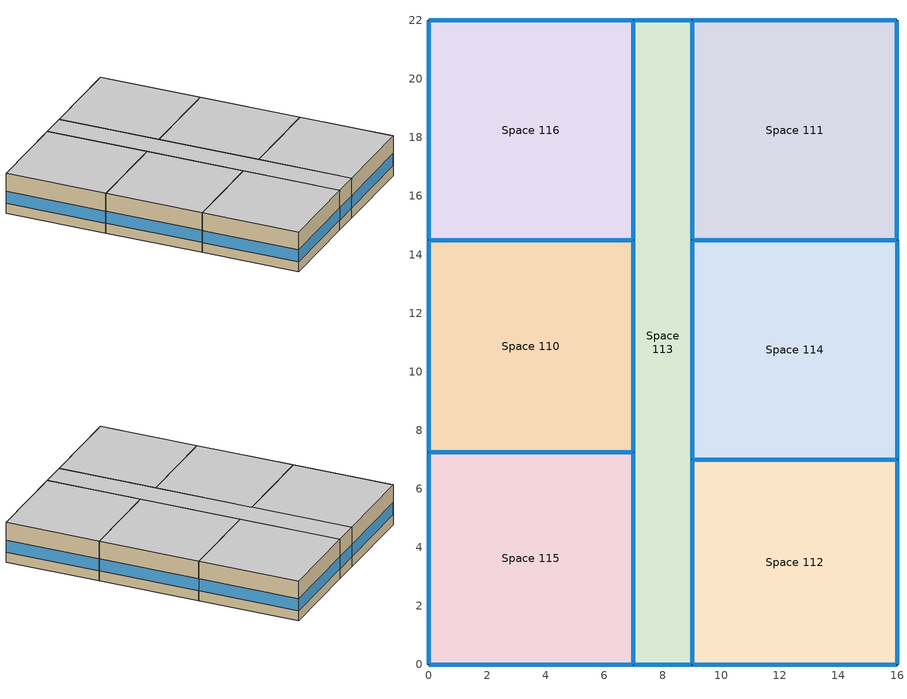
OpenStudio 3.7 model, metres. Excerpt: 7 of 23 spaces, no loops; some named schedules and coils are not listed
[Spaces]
Space 110
 floor adiabatic: 7,14.5 7,7.25 0,7.25 0,14.5 z21.05
 wall outside (Surface 62 c tbd): 0,14.5 0,7.25 z21.05:24.1
 wall outside (Surface 63 c tbd): 7,14.5 0,14.5 z21.05:24.1
 wall outside (Surface 64 c tbd): 7,7.25 7,14.5 z21.05:24.1
 wall outside (Surface 65 c tbd): 0,7.25 7,7.25 z21.05:24.1
 window: 0,14.47 0,7.28 / 6.97,14.5 0.03,14.5 / 7,7.28 7,14.47 / 0.03,7.25 6.97,7.25 z21.81:22.73
 ceiling adiabatic: 7,7.25 7,14.5 0,14.5 0,7.25 z24.1
Space 111
 floor adiabatic: 16,22 16,14.5 9,14.5 9,22 z21.05
 wall outside (Surface 68 c tbd): 9,22 9,14.5 z21.05:24.1
 wall outside (Surface 69 c tbd): 16,22 9,22 z21.05:24.1
 wall outside (Surface 70 c tbd): 16,14.5 16,22 z21.05:24.1
 wall outside (Surface 71 c tbd): 9,14.5 16,14.5 z21.05:24.1
 window: 9,21.97 9,14.53 / 15.97,22 9.03,22 / 16,14.53 16,21.97 / 9.03,14.5 15.97,14.5 z21.81:22.73
 ceiling adiabatic: 16,14.5 16,22 9,22 9,14.5 z24.1
Space 112
 floor adiabatic: 9,7 16,7 16,0 9,0 z21.05
 wall outside (Surface 74 c tbd): 16,0 16,7 z21.05:24.1
 wall outside (Surface 75 c tbd): 9,0 16,0 z21.05:24.1
 wall outside (Surface 76 c tbd): 9,7 9,0 z21.05:24.1
 wall outside (Surface 77 c tbd): 16,7 9,7 z21.05:24.1
 window: 16,0.03 16,6.97 / 9.03,0 15.97,0 / 9,6.97 9,0.03 / 15.97,7 9.03,7 z21.81:22.73
 ceiling adiabatic: 16,0 16,7 9,7 9,0 z24.1
Space 113
 floor adiabatic: 9,22 9,0 7,0 7,22 z21.05
 wall outside (Surface 80 c tbd): 9,22 7,22 z21.05:24.1
 wall outside (Surface 81 c tbd): 9,14.5 9,22 z21.05:24.1
 wall outside (Surface 82 c tbd): 9,7 9,14.5 z21.05:24.1
 wall outside (Surface 83 c tbd): 9,0 9,7 z21.05:24.1
 wall outside (Surface 84 c tbd): 7,0 9,0 z21.05:24.1
 wall outside (Surface 85 c tbd): 7,7.25 7,0 z21.05:24.1
 wall outside (Surface 86 c tbd): 7,14.5 7,7.25 z21.05:24.1
 wall outside (Surface 87 c tbd): 7,22 7,14.5 z21.05:24.1
 window: 8.97,22 7.03,22 / 7.03,0 8.97,0 z21.81:22.75; 9,14.53 9,21.97 / 9,7.03 9,14.47 / 9,0.03 9,6.97 / 7,7.22 7,0.03 / 7,14.47 7,7.28 / 7,21.97 7,14.53 z21.81:22.73
 ceiling adiabatic: 9,0 9,22 7,22 7,0 z24.1
Space 114
 floor adiabatic: 16,14.5 16,7 9,7 9,14.5 z21.05
 wall outside (Surface 90 c tbd): 16,7 16,14.5 z21.05:24.1
 wall outside (Surface 91 c tbd): 9,7 16,7 z21.05:24.1
 wall outside (Surface 92 c tbd): 9,14.5 9,7 z21.05:24.1
 wall outside (Surface 93 c tbd): 16,14.5 9,14.5 z21.05:24.1
 window: 16,7.03 16,14.47 / 9.03,7 15.97,7 / 9,14.47 9,7.03 / 15.97,14.5 9.03,14.5 z21.81:22.73
 ceiling adiabatic: 16,7 16,14.5 9,14.5 9,7 z24.1
Space 115
 floor adiabatic: 7,7.25 7,0 0,0 0,7.25 z21.05
 wall outside (Surface 96 c tbd): 7,0 7,7.25 z21.05:24.1
 wall outside (Surface 97 c tbd): 0,0 7,0 z21.05:24.1
 wall outside (Surface 98 c tbd): 0,7.25 0,0 z21.05:24.1
 wall outside (Surface 99 c tbd): 7,7.25 0,7.25 z21.05:24.1
 window: 7,0.03 7,7.22 / 0.03,0 6.97,0 / 0,7.22 0,0.03 / 6.97,7.25 0.03,7.25 z21.81:22.73
 ceiling adiabatic: 7,0 7,7.25 0,7.25 0,0 z24.1
Space 116
 floor adiabatic: 7,22 7,14.5 0,14.5 0,22 z21.05
 wall outside (Surface 102 c tbd): 0,22 0,14.5 z21.05:24.1
 wall outside (Surface 103 c tbd): 7,22 0,22 z21.05:24.1
 wall outside (Surface 104 c tbd): 7,14.5 7,22 z21.05:24.1
 wall outside (Surface 105 c tbd): 0,14.5 7,14.5 z21.05:24.1
 window: 0,21.97 0,14.53 / 6.97,22 0.03,22 / 7,14.53 7,21.97 / 0.03,14.5 6.97,14.5 z21.81:22.73
 ceiling adiabatic: 7,14.5 7,22 0,22 0,14.5 z24.1
[ClimateZones]
Climate Zone Institution Name 1=ASHRAE; Climate Zone Document Name 1=ANSI/ASHRAE Standard 169; Climate Zone Document Year 1=2006; Climate Zone Value 1=6A; Climate Zone Institution Name 2=CEC; Climate Zone Document Name 2=California Climate Zone Descriptions; Climate Zone Document Year 2=1995; Climate Zone Value 2=6
[Building]
Building 1
[Site]
Montreal Int'l: Latitude {deg}=45.47; Longitude {deg}=-73.75; Time Zone {hr}=-5; Elevation {m}=36
[SizingPeriod:DesignDay] Barometric Pressure {Pa}=100893; Rain Indicator=No; Snow Indicator=No; Day of Month=21; Daylight Saving Time Indicator=No; Dry-Bulb Temperature Range Modifier Type=DefaultMultipliers
Name | Maximum Dry-Bulb Temperature {C} | Daily Dry-Bulb Temperature Range {deltaC} | Wind Speed {m/s} | Wind Direction {deg} | Sky Clearness | Month | Day Type | Humidity Condition Type | Wetbulb or DewPoint at Maximum Dry-Bulb {C} | Solar Model Indicator | ASHRAE Clear Sky Optical Depth for Beam Irradiance | ASHRAE Clear Sky Optical Depth for Diffuse Irradiance
Montreal Int'l Ann Htg 99.6% Condns DB | -23.7 | 0 | 3.9 | 260 | 0 | 1 | WinterDesignDay | Wetbulb | -23.7 | ASHRAEClearSky
Montreal Int'l Ann Hum_n 99.6% Condns DP=>MCDB | -23 | 0 | 3.9 | 260 | 0 | 1 | WinterDesignDay | Dewpoint | -30.5 | ASHRAEClearSky
Montreal Int'l Ann Htg Wind 99.6% Condns WS=>MCDB | -5.3 | 0 | 12.9 | 260 | 0 | 1 | WinterDesignDay | Wetbulb | -5.3 | ASHRAEClearSky
Montreal Int'l Ann Clg .4% Condns DB=>MWB | 30 | 9.3 | 4.9 | 220 |  | 7 | SummerDesignDay | Wetbulb | 22.1 | ASHRAETau | 0.465 | 1.966
[Material] Thermal Absorptance=0.9
Name | Roughness | Thickness {m} | Conductivity {W/m-K} | Density {kg/m3} | Specific Heat {J/kg-K} | Solar Absorptance | Visible Absorptance
G05 25mm wood 1 | MediumSmooth | 0.0254 | 0.15 | 608 | 1630 | 0.5 | 0.5
4 in. Normalweight Concrete Floor 2 | MediumRough | 0.1016 | 2.31 | 2322 | 832 | 0.7 | 0.7
Generic Brick | MediumRough | 0.1 | 0.9 | 1920 | 790 | 0.65 | 0.65
Generic LW Concrete | MediumRough | 0.1 | 0.53 | 1280 | 840 | 0.8 | 0.8
Generic Wall Air Gap | Smooth | 0.1 | 0.667 | 1.28 | 1000 | 0.7 | 0.7
Generic Gypsum Board | MediumSmooth | 0.0127 | 0.16 | 800 | 1090 | 0.5 | 0.5
Roof Membrane 1 | VeryRough | 0.0095 | 0.16 | 1121.29 | 1460 | 0.7 | 0.7
Metal Roof Surface 2; F08 Metal surface 1 | Smooth | 0.0008 | 45.28 | 7824 | 500 | 0.7 | 0.7
100mm Normalweight concrete floor | MediumRough | 0.1016 | 2.31045 | 2322 | 832.557 | 0.7 | 0.7
G01 13mm gypsum board | Smooth | 0.0127 | 0.160031 | 800.001 | 1090.73 | 0.7 | 0.5
Generic HW Concrete | MediumRough | 0.2 | 1.95 | 2240 | 900 | 0.8 | 0.8
Generic Ceiling Air Gap | Smooth | 0.1 | 0.556 | 1.28 | 1000 | 0.7 | 0.7
Generic Acoustic Tile | MediumSmooth | 0.02 | 0.06 | 368 | 590 | 0.2 | 0.2
[Material:NoMass] Roughness=Smooth; Thermal Absorptance=0.9; Solar Absorptance=0.7
Name | Thermal Resistance {m2-K/W} | Visible Absorptance
Typical Carpet Pad 4; CP02 CARPET PAD 1 | 0.21648 | 0.8
Typical Insulation R1.76 GBC | 1.76 | 0.7
Typical Insulation R-1.2 Pre1980roof | 2.73841 | 0.7
Typical Insulation U=0.459 | 2.17 | 0.7
Typical Insulation R1.5 ground Pre1980 | 1.5 | 0.7
Typical Insulation R-2.17 1 | 0.381975 | 0.7
Surface 102 m tbd; Surface 70 m tbd | 0.609431 | 0.7
Surface 103 m tbd; Surface 69 m tbd; Surface 74 m tbd; Surface 75 m tbd; Surface 97 m tbd | 0.605851 | 0.7
Surface 104 m tbd; Surface 105 m tbd; Surface 63 m tbd; Surface 64 m tbd; Surface 65 m tbd; Surface 68 m tbd; Surface 71 m tbd; Surface 76 m tbd; Surface 77 m tbd; Surface 81 m tbd; Surface 82 m tbd; Surface 83 m tbd; Surface 85 m tbd; Surface 86 m tbd; Surface 87 m tbd; Surface 91 m tbd; Surface 92 m tbd; Surface 93 m tbd; Surface 96 m tbd; Surface 99 m tbd | 1.24606 | 0.7
Surface 62 m tbd | 0.640282 | 0.7
Surface 80 m tbd; Surface 84 m tbd | 0.58359 | 0.7
Surface 90 m tbd | 0.641057 | 0.7
Surface 98 m tbd | 0.607698 | 0.7
[DefaultConstructionSet]
Zone Pre1980 6A: Default Exterior Surface Constructions=Default Surface Constructions 1696; Default Interior Surface Constructions=Default Surface Constructions 1697; Default Ground Contact Surface Constructions=Default Surface Constructions 1698; Default Exterior SubSurface Constructions=Default Sub Surface Constructions 1122; Default Interior SubSurface Constructions=Default Sub Surface Constructions 1123; Interior Partition Construction=Typical Interior Partition 4; Adiabatic Surface Construction=Generic Interior Floor
[Construction]
Typical Interior Partition 4; Typical Interior Door 4: G05 25mm wood 1
Typical Insulated Exterior Mass Floor 1: 4 in. Normalweight Concrete Floor 2, Typical Carpet Pad 4
Generic Exterior Wall pre1980 6A: Generic Brick, Generic LW Concrete, Typical Insulation R1.76 GBC, Generic Wall Air Gap, Generic Gypsum Board
Typical IEAD Roof pre1980: Roof Membrane 1, Typical Insulation R-1.2 Pre1980roof, Metal Roof Surface 2
Typical Interior Floor: 100mm Normalweight concrete floor, CP02 CARPET PAD 1
Typical Interior Wall: G01 13mm gypsum board, G01 13mm gypsum board
Typical Interior Ceiling: CP02 CARPET PAD 1, 100mm Normalweight concrete floor
Generic Ground Slab 6A 19802010: Typical Insulation U=0.459, Generic HW Concrete
Generic Ground Slab 6A pre1980: Typical Insulation R1.5 ground Pre1980, Generic HW Concrete
Customized Fenestration: u=3.36: Fenestration U=3.32 0.66 1
Typical Insulated Metal Door 2: F08 Metal surface 1, Typical Insulation R-2.17 1
U 0.88 SHGC 0.16 Sgl Ref-A-L Clr 6mm 1: REF A CLEAR LO 6MM 1
Typical Overhead Door 1: Typical Insulation R-2.17 1
Typical Interior Window: Clear 3mm 1
Generic Interior Ceiling: Generic LW Concrete, Generic Ceiling Air Gap, Generic Acoustic Tile
Generic Interior Floor: Generic Acoustic Tile, Generic Ceiling Air Gap, Generic LW Concrete
Surface 102 c tbd: Generic Brick, Generic LW Concrete, Surface 102 m tbd, Generic Wall Air Gap, Generic Gypsum Board
Surface 103 c tbd: Generic Brick, Generic LW Concrete, Surface 103 m tbd, Generic Wall Air Gap, Generic Gypsum Board
Surface 104 c tbd: Generic Brick, Generic LW Concrete, Surface 104 m tbd, Generic Wall Air Gap, Generic Gypsum Board
Surface 105 c tbd: Generic Brick, Generic LW Concrete, Surface 105 m tbd, Generic Wall Air Gap, Generic Gypsum Board
Surface 62 c tbd: Generic Brick, Generic LW Concrete, Surface 62 m tbd, Generic Wall Air Gap, Generic Gypsum Board
Surface 63 c tbd: Generic Brick, Generic LW Concrete, Surface 63 m tbd, Generic Wall Air Gap, Generic Gypsum Board
Surface 64 c tbd: Generic Brick, Generic LW Concrete, Surface 64 m tbd, Generic Wall Air Gap, Generic Gypsum Board
Surface 65 c tbd: Generic Brick, Generic LW Concrete, Surface 65 m tbd, Generic Wall Air Gap, Generic Gypsum Board
Surface 68 c tbd: Generic Brick, Generic LW Concrete, Surface 68 m tbd, Generic Wall Air Gap, Generic Gypsum Board
Surface 69 c tbd: Generic Brick, Generic LW Concrete, Surface 69 m tbd, Generic Wall Air Gap, Generic Gypsum Board
Surface 70 c tbd: Generic Brick, Generic LW Concrete, Surface 70 m tbd, Generic Wall Air Gap, Generic Gypsum Board
Surface 71 c tbd: Generic Brick, Generic LW Concrete, Surface 71 m tbd, Generic Wall Air Gap, Generic Gypsum Board
Surface 74 c tbd: Generic Brick, Generic LW Concrete, Surface 74 m tbd, Generic Wall Air Gap, Generic Gypsum Board
Surface 75 c tbd: Generic Brick, Generic LW Concrete, Surface 75 m tbd, Generic Wall Air Gap, Generic Gypsum Board
Surface 76 c tbd: Generic Brick, Generic LW Concrete, Surface 76 m tbd, Generic Wall Air Gap, Generic Gypsum Board
Surface 77 c tbd: Generic Brick, Generic LW Concrete, Surface 77 m tbd, Generic Wall Air Gap, Generic Gypsum Board
Surface 80 c tbd: Generic Brick, Generic LW Concrete, Surface 80 m tbd, Generic Wall Air Gap, Generic Gypsum Board
Surface 81 c tbd: Generic Brick, Generic LW Concrete, Surface 81 m tbd, Generic Wall Air Gap, Generic Gypsum Board
Surface 82 c tbd: Generic Brick, Generic LW Concrete, Surface 82 m tbd, Generic Wall Air Gap, Generic Gypsum Board
Surface 83 c tbd: Generic Brick, Generic LW Concrete, Surface 83 m tbd, Generic Wall Air Gap, Generic Gypsum Board
Surface 84 c tbd: Generic Brick, Generic LW Concrete, Surface 84 m tbd, Generic Wall Air Gap, Generic Gypsum Board
Surface 85 c tbd: Generic Brick, Generic LW Concrete, Surface 85 m tbd, Generic Wall Air Gap, Generic Gypsum Board
Surface 86 c tbd: Generic Brick, Generic LW Concrete, Surface 86 m tbd, Generic Wall Air Gap, Generic Gypsum Board
Surface 87 c tbd: Generic Brick, Generic LW Concrete, Surface 87 m tbd, Generic Wall Air Gap, Generic Gypsum Board
Surface 90 c tbd: Generic Brick, Generic LW Concrete, Surface 90 m tbd, Generic Wall Air Gap, Generic Gypsum Board
Surface 91 c tbd: Generic Brick, Generic LW Concrete, Surface 91 m tbd, Generic Wall Air Gap, Generic Gypsum Board
Surface 92 c tbd: Generic Brick, Generic LW Concrete, Surface 92 m tbd, Generic Wall Air Gap, Generic Gypsum Board
Surface 93 c tbd: Generic Brick, Generic LW Concrete, Surface 93 m tbd, Generic Wall Air Gap, Generic Gypsum Board
Surface 96 c tbd: Generic Brick, Generic LW Concrete, Surface 96 m tbd, Generic Wall Air Gap, Generic Gypsum Board
Surface 97 c tbd: Generic Brick, Generic LW Concrete, Surface 97 m tbd, Generic Wall Air Gap, Generic Gypsum Board
Surface 98 c tbd: Generic Brick, Generic LW Concrete, Surface 98 m tbd, Generic Wall Air Gap, Generic Gypsum Board
Surface 99 c tbd: Generic Brick, Generic LW Concrete, Surface 99 m tbd, Generic Wall Air Gap, Generic Gypsum Board
[WindowMaterial:SimpleGlazingSystem]
Fenestration U=3.32 0.66 1: U-Factor {W/m2-K}=3.32; Solar Heat Gain Coefficient=0.66; Visible Transmittance=0.21
[WindowMaterial:Glazing] Optical Data Type=SpectralAverage; Infrared Transmittance at Normal Incidence=0; Front Side Infrared Hemispherical Emissivity=0.84; Conductivity {W/m-K}=0.9; Dirt Correction Factor for Solar and Visible Transmittance=1; Solar Diffusing=No
Name | Thickness {m} | Solar Transmittance at Normal Incidence | Front Side Solar Reflectance at Normal Incidence | Back Side Solar Reflectance at Normal Incidence | Visible Transmittance at Normal Incidence | Front Side Visible Reflectance at Normal Incidence | Back Side Visible Reflectance at Normal Incidence | Back Side Infrared Hemispherical Emissivity
REF A CLEAR LO 6MM 1 | 0.006 | 0.066 | 0.341 | 0.493 | 0.08 | 0.41 | 0.37 | 0.4
Clear 3mm 1 | 0.003 | 0.837 | 0.075 | 0.075 | 0.898 | 0.081 | 0.081 | 0.84
[DefaultSurfaceConstructions]
Name | Floor Construction | Wall Construction | Roof Ceiling Construction
Default Surface Constructions 1696 | Typical Insulated Exterior Mass Floor 1 | Generic Exterior Wall pre1980 6A | Typical IEAD Roof pre1980
Default Surface Constructions 1697 | Typical Interior Floor | Typical Interior Wall | Typical Interior Ceiling
Default Surface Constructions 1698 | Generic Ground Slab 6A 19802010 | Generic Ground Slab 6A pre1980 | Generic Interior Ceiling
[DefaultSubSurfaceConstructions]
Name | Fixed Window Construction | Operable Window Construction | Door Construction | Glass Door Construction | Overhead Door Construction | Tubular Daylight Dome Construction | Tubular Daylight Diffuser Construction
Default Sub Surface Constructions 1122 | Customized Fenestration: u=3.36 | Customized Fenestration: u=3.36 | Typical Insulated Metal Door 2 | U 0.88 SHGC 0.16 Sgl Ref-A-L Clr 6mm 1 | Typical Overhead Door 1 | Typical Interior Window | Typical Interior Window
Default Sub Surface Constructions 1123 | Typical Interior Window | Typical Interior Window | Typical Interior Door 4
[People:Definition]
MidriseApartment Apartment People Definition: Number of People Calculation Method=People/Area; People per Space Floor Area {person/m2}=0.0283091; Fraction Radiant=0.3
[ElectricEquipment:Definition]
MidriseApartment Apartment Elec Equip Definition: Design Level Calculation Method=Watts/Area; Watts per Space Floor Area {W/m2}=8.15; Fraction Latent=0; Fraction Radiant=0.5; Fraction Lost=0
[ThermostatSetpoint:DualSetpoint] Heating Setpoint Temperature Schedule=NECB-G-Thermostat Setpoint-Heating; Cooling Setpoint Temperature Schedule=NECB-G-Thermostat Setpoint-Cooling 1
Thermostat Setpoint Dual Setpoint 4; Thermostat Setpoint Dual Setpoint 11; Thermostat Setpoint Dual Setpoint 14; Thermostat Setpoint Dual Setpoint 15; Thermostat Setpoint Dual Setpoint 17; Thermostat Setpoint Dual Setpoint 20; Thermostat Setpoint Dual Setpoint 22; Thermostat Setpoint Dual Setpoint 24
[DesignSpecification:OutdoorAir]
MidriseApartment Apartment Ventilation: Outdoor Air Method=Sum; Outdoor Air Flow per Person {m3/s-person}=0.003
[BuildingStory]
Building Story Typical: Nominal Z Coordinate {m}=31; Nominal Floor to Floor Height {m}=3.048
[Space] Building Story=Building Story Typical
Name | Space Type | Thermal Zone
Space 110 | MURB small 1 | Thermal Zone 11
Space 111 | MURB small 1 | Thermal Zone 12
Space 112 | MURB small 1 | Thermal Zone 5
Space 113 | MURB small 1 | Thermal Zone 14
Space 114 | MURB small 1 | Thermal Zone 15
Space 115 | MURB small 1 | Thermal Zone 16
Space 116 | MURB lobby 3 | Thermal Zone 17
[ThermalZone] Use Ideal Air Loads=No
Name | Thermostat | Multiplier
Thermal Zone 4 | Thermostat Setpoint Dual Setpoint 11
Thermal Zone 5 | Thermostat Setpoint Dual Setpoint 24 | 10
Thermal Zone 11 | Thermostat Setpoint Dual Setpoint 14 | 10
Thermal Zone 12 | Thermostat Setpoint Dual Setpoint 15 | 10
Thermal Zone 14 | Thermostat Setpoint Dual Setpoint 22 | 10
Thermal Zone 15 | Thermostat Setpoint Dual Setpoint 4 | 10
Thermal Zone 16 | Thermostat Setpoint Dual Setpoint 20 | 10
Thermal Zone 17 | Thermostat Setpoint Dual Setpoint 17 | 10
[DefaultScheduleSet]
Name | Number of People Schedule | People Activity Level Schedule | Electric Equipment Schedule | Hot Water Equipment Schedule | Infiltration Schedule | Lighting Schedule
MidriseApartment Apartment Schedule Set 3 | MidriseApartment Apartment Occ 3 | MidriseApartment Activity 3 | MURB Appliances and lighting | MURB hot water equipment schedule | MidriseApartment Infil 5
MidriseApartment Corridor Schedule Set 4 |  |  | ApartmentMidRise BLDG_ELEVATORS Pre2004 |  | MidriseApartment Infil 8 | MidriseApartment Corridor Light 5
[SpaceType] Default Construction Set=Zone Pre1980 6A; Design Specification Outdoor Air Object=MidriseApartment Apartment Ventilation
Name | Default Schedule Set
MURB small 1 | MidriseApartment Apartment Schedule Set 3
MURB lobby 3 | MidriseApartment Corridor Schedule Set 4
[People]
People 3: People Definition=MidriseApartment Apartment People Definition; Space or SpaceType=MURB small 1; Multiplier=1
[ElectricEquipment]
Electric Equipment 3: Electric Equipment Definition=MidriseApartment Apartment Elec Equip Definition; Space or SpaceType=MURB small 1
[ZoneHVAC:PackagedTerminalHeatPump] Availability Schedule=Always On Discrete hvac_library; Supply Air Flow Rate During Cooling Operation {m3/s}=Autosize; Supply Air Flow Rate During Heating Operation {m3/s}=2.22045e-16; Supply Air Flow Rate When No Cooling or Heating is Needed {m3/s}=Autosize; Outdoor Air Flow Rate During Cooling Operation {m3/s}=Autosize; Outdoor Air Flow Rate During Heating Operation {m3/s}=Autosize; Outdoor Air Flow Rate When No Cooling or Heating is Needed {m3/s}=Autosize; Maximum Supply Air Temperature from Supplemental Heater {C}=Autosize; Supply Air Fan Operating Mode Schedule=Always On Discrete hvac_library
Name | Supply Air Fan | Heating Coil | Cooling Coil | Supplemental Heating Coil
PTHP | PTHP CV Fan | PTHP 1 Spd DX Htg Coil | PTHP 1 Spd DX Clg Coil | PTHP Elec Htg Backup Coil
PTHP 1 | PTHP CV Fan 1 | PTHP 1 Spd DX Htg Coil 1 | PTHP 1 Spd DX Clg Coil 1 | PTHP Elec Htg Backup Coil 1
PTHP 2 | PTHP CV Fan 2 | PTHP 1 Spd DX Htg Coil 2 | PTHP 1 Spd DX Clg Coil 2 | PTHP Elec Htg Backup Coil 2
PTHP 3 | PTHP CV Fan 3 | PTHP 1 Spd DX Htg Coil 3 | PTHP 1 Spd DX Clg Coil 3 | PTHP Elec Htg Backup Coil 3
PTHP 4 | PTHP CV Fan 4 | PTHP 1 Spd DX Htg Coil 4 | PTHP 1 Spd DX Clg Coil 4 | PTHP Elec Htg Backup Coil 4
PTHP 5 | PTHP CV Fan 5 | PTHP 1 Spd DX Htg Coil 5 | PTHP 1 Spd DX Clg Coil 5 | PTHP Elec Htg Backup Coil 5
PTHP 6 | PTHP CV Fan 6 | PTHP 1 Spd DX Htg Coil 6 | PTHP 1 Spd DX Clg Coil 6 | PTHP Elec Htg Backup Coil 6
PTHP 7 | PTHP CV Fan 7 | PTHP 1 Spd DX Htg Coil 7 | PTHP 1 Spd DX Clg Coil 7 | PTHP Elec Htg Backup Coil 7
PTHP 8 | PTHP CV Fan 8 | PTHP 1 Spd DX Htg Coil 8 | PTHP 1 Spd DX Clg Coil 8 | PTHP Elec Htg Backup Coil 8
PTHP 9 | PTHP CV Fan 9 | PTHP 1 Spd DX Htg Coil 9 | PTHP 1 Spd DX Clg Coil 9 | PTHP Elec Htg Backup Coil 9
PTHP 11 | PTHP CV Fan 11 | PTHP 1 Spd DX Htg Coil 11 | PTHP 1 Spd DX Clg Coil 11 | PTHP Elec Htg Backup Coil 11
PTHP 12 | PTHP CV Fan 12 | PTHP 1 Spd DX Htg Coil 12 | PTHP 1 Spd DX Clg Coil 12 | PTHP Elec Htg Backup Coil 12
PTHP 13 | PTHP CV Fan 13 | PTHP 1 Spd DX Htg Coil 13 | PTHP 1 Spd DX Clg Coil 13 | PTHP Elec Htg Backup Coil 13
PTHP 14 | PTHP CV Fan 14 | PTHP 1 Spd DX Htg Coil 14 | PTHP 1 Spd DX Clg Coil 14 | PTHP Elec Htg Backup Coil 14
PTHP 15 | PTHP CV Fan 15 | PTHP 1 Spd DX Htg Coil 15 | PTHP 1 Spd DX Clg Coil 15 | PTHP Elec Htg Backup Coil 15
PTHP 16 | PTHP CV Fan 16 | PTHP 1 Spd DX Htg Coil 16 | PTHP 1 Spd DX Clg Coil 16 | PTHP Elec Htg Backup Coil 16
PTHP 17 | PTHP CV Fan 17 | PTHP 1 Spd DX Htg Coil 17 | PTHP 1 Spd DX Clg Coil 17 | PTHP Elec Htg Backup Coil 17
PTHP 18 | PTHP CV Fan 18 | PTHP 1 Spd DX Htg Coil 18 | PTHP 1 Spd DX Clg Coil 18 | PTHP Elec Htg Backup Coil 18
PTHP 19 | PTHP CV Fan 19 | PTHP 1 Spd DX Htg Coil 19 | PTHP 1 Spd DX Clg Coil 19 | PTHP Elec Htg Backup Coil 19
PTHP 20 | PTHP CV Fan 20 | PTHP 1 Spd DX Htg Coil 20 | PTHP 1 Spd DX Clg Coil 20 | PTHP Elec Htg Backup Coil 20
PTHP 21 | PTHP CV Fan 21 | PTHP 1 Spd DX Htg Coil 21 | PTHP 1 Spd DX Clg Coil 21 | PTHP Elec Htg Backup Coil 21
PTHP 22 | PTHP CV Fan 22 | PTHP 1 Spd DX Htg Coil 22 | PTHP 1 Spd DX Clg Coil 22 | PTHP Elec Htg Backup Coil 22
PTHP 23 | PTHP CV Fan 23 | PTHP 1 Spd DX Htg Coil 23 | PTHP 1 Spd DX Clg Coil 23 | PTHP Elec Htg Backup Coil 23
[Fan:ConstantVolume] Availability Schedule=Always On Discrete hvac_library; Maximum Flow Rate {m3/s}=AutoSize
PTHP CV Fan; PTHP CV Fan 1; PTHP CV Fan 2; PTHP CV Fan 3; PTHP CV Fan 4; PTHP CV Fan 5; PTHP CV Fan 6; PTHP CV Fan 7; PTHP CV Fan 8; PTHP CV Fan 9; PTHP CV Fan 11; PTHP CV Fan 12; PTHP CV Fan 13; PTHP CV Fan 14; PTHP CV Fan 15; PTHP CV Fan 16; PTHP CV Fan 17; PTHP CV Fan 18; PTHP CV Fan 19; PTHP CV Fan 20; PTHP CV Fan 21; PTHP CV Fan 22; PTHP CV Fan 23
[SpaceInfiltration:DesignFlowRate] Design Flow Rate Calculation Method=Flow/ExteriorArea; Flow per Exterior Surface Area {m3/s-m2}=0.000206641; Constant Term Coefficient=0.107472; Temperature Term Coefficient=0.0119911; Velocity Term Coefficient=0; Velocity Squared Term Coefficient=0.0134792
Name | Space or SpaceType | Schedule
Space 112 HVAC On Infiltration | Space 112 | Infiltration HVAC On Schedule
Space 112 HVAC Off Infiltration | Space 112 | Infiltration HVAC Off Schedule
Space 110 HVAC On Infiltration | Space 110 | Infiltration HVAC On Schedule
Space 110 HVAC Off Infiltration | Space 110 | Infiltration HVAC Off Schedule
Space 111 HVAC On Infiltration | Space 111 | Infiltration HVAC On Schedule
Space 111 HVAC Off Infiltration | Space 111 | Infiltration HVAC Off Schedule
Space 113 HVAC On Infiltration | Space 113 | Infiltration HVAC On Schedule
Space 113 HVAC Off Infiltration | Space 113 | Infiltration HVAC Off Schedule
Space 114 HVAC On Infiltration | Space 114 | Infiltration HVAC On Schedule
Space 114 HVAC Off Infiltration | Space 114 | Infiltration HVAC Off Schedule
Space 115 HVAC On Infiltration | Space 115 | Infiltration HVAC On Schedule
Space 115 HVAC Off Infiltration | Space 115 | Infiltration HVAC Off Schedule
Space 116 HVAC On Infiltration | Space 116 | Infiltration HVAC On Schedule
Space 116 HVAC Off Infiltration | Space 116 | Infiltration HVAC Off Schedule
